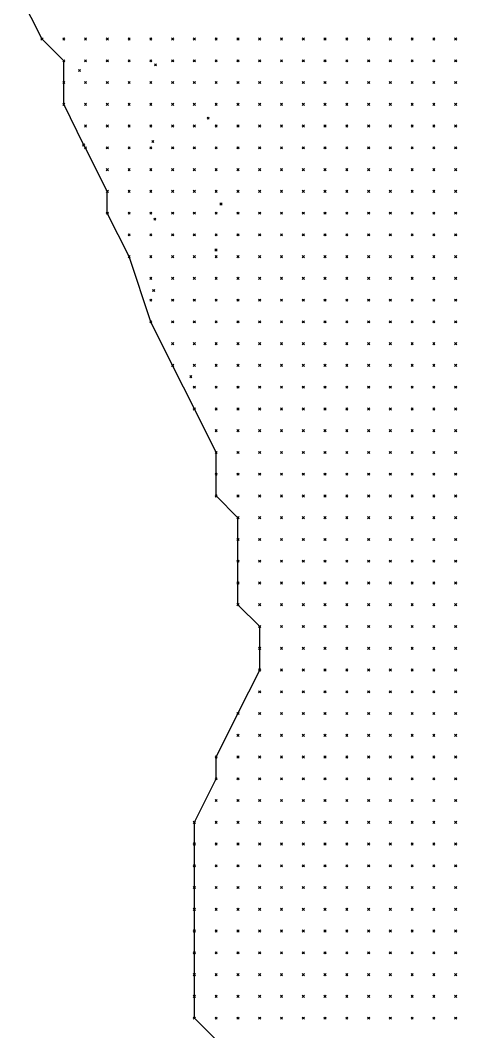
# Model space of a CAD drawing. Header units: metres. Extents: x 441556 to 446409, y 432338 to 461058.
# Drawn here: x 443363.7 to 443423.8, y 447617.2 to 447756.7 of the extents above; entities that cross this region are included whole.
import ezdxf

# ---------------------------------------------------------------- set-up
doc = ezdxf.new("R2010")
doc.units = ezdxf.units.M
doc.header["$MEASUREMENT"] = 0
doc.header["$PDMODE"] = 35
doc.header["$PDSIZE"] = 0.15
doc.layers.add('DTM-INT_YP', color=121, linetype='Continuous')
doc.layers.add('DTM-NOK-RevN_LIDAR_co_lidar', color=91, linetype='Continuous', lineweight=0)
doc.layers.add('DTM-NOK-RevN_RTK', color=32, linetype='Continuous', lineweight=0)

msp = doc.modelspace()

# ---------------------------------------------------------------- linework, layer by layer
at = {"layer": 'DTM-INT_YP'}
msp.add_polyline3d([(443390.696, 447616.107, 350.499), (443387.697, 447619.107, 348.999), (443387.697, 447622.106, 350.945), (443387.697, 447625.105, 353.06), (443387.697, 447628.105, 353.679), (443387.697, 447631.104, 354.425), (443387.697, 447634.103, 353.561), (443387.697, 447637.103, 351.917), (443387.697, 447640.102, 350.847), (443387.697, 447643.101, 350.479), (443387.697, 447646.101, 351.056), (443390.696, 447652.099, 356.189), (443390.696, 447655.099, 355.783), (443393.695, 447661.097, 354.487), (443396.695, 447667.096, 350.64), (443396.695, 447670.095, 349.381), (443396.695, 447673.095, 348.455), (443393.695, 447676.094, 343.759), (443393.695, 447679.093, 343.082), (443393.695, 447682.093, 342.936), (443393.695, 447685.092, 342.988), (443393.695, 447688.092, 342.77), (443390.696, 447691.091, 341.286), (443390.696, 447694.09, 341.171), (443390.696, 447697.09, 341.142), (443387.697, 447703.088, 340.819), (443384.697, 447709.087, 341.142), (443381.698, 447715.086, 341.2), (443378.698, 447724.084, 341.367), (443375.699, 447730.082, 341.368), (443375.699, 447733.082, 341.531), (443372.7, 447739.08, 341.47), (443372.449, 447739.469, 341.516), (443369.7, 447745.079, 341.547), (443369.7, 447748.078, 341.74), (443369.7, 447751.078, 341.906), (443366.701, 447754.077, 341.795), (443363.702, 447760.076, 341.846)], dxfattribs=at)
at = {"layer": 'DTM-NOK-RevN_LIDAR_co_lidar'}
for p in [(443366.701, 447754.077, 341.795), (443369.7, 447754.077, 342.073), (443372.7, 447754.077, 342.414), (443375.699, 447754.077, 342.822), (443378.698, 447754.077, 343.13), (443381.698, 447754.077, 343.433), (443384.697, 447754.077, 343.637), (443387.697, 447754.077, 343.852), (443390.696, 447754.077, 344.331), (443393.695, 447754.077, 345.489), (443396.695, 447754.077, 347.678), (443399.694, 447754.077, 351.204), (443402.693, 447754.077, 353.979), (443405.693, 447754.077, 356.399), (443408.692, 447754.077, 358.911), (443411.691, 447754.077, 361.838), (443414.691, 447754.077, 364.255), (443417.69, 447754.077, 365.766), (443420.689, 447754.077, 367.453), (443423.689, 447754.077, 369.693), (443369.7, 447751.078, 341.906), (443372.7, 447751.078, 342.225), (443375.699, 447751.078, 342.636), (443378.698, 447751.078, 342.925), (443381.698, 447751.078, 343.213), (443384.697, 447751.078, 343.443), (443387.697, 447751.078, 343.634), (443390.696, 447751.078, 344.12), (443393.695, 447751.078, 345.436), (443396.695, 447751.078, 347.584), (443399.694, 447751.078, 350.748), (443402.693, 447751.078, 353.739), (443405.693, 447751.078, 356.182), (443408.692, 447751.078, 358.518), (443411.691, 447751.078, 361.28), (443414.691, 447751.078, 363.806), (443417.69, 447751.078, 365.707), (443420.689, 447751.078, 367.672), (443423.689, 447751.078, 369.905), (443369.7, 447748.078, 341.74), (443372.7, 447748.078, 342.04), (443375.699, 447748.078, 342.363), (443378.698, 447748.078, 342.697), (443381.698, 447748.078, 343.061), (443384.697, 447748.078, 343.294), (443387.697, 447748.078, 343.475), (443390.696, 447748.078, 343.929), (443393.695, 447748.078, 345.272), (443396.695, 447748.078, 347.87), (443399.694, 447748.078, 350.628), (443402.693, 447748.078, 353.754), (443405.693, 447748.078, 356.483), (443408.692, 447748.078, 358.94), (443411.691, 447748.078, 361.517), (443414.691, 447748.078, 363.786), (443417.69, 447748.078, 365.619), (443420.689, 447748.078, 367.675), (443423.689, 447748.078, 370.012), (443369.7, 447745.079, 341.547), (443372.7, 447745.079, 341.829), (443375.699, 447745.079, 342.053), (443378.698, 447745.079, 342.444), (443381.698, 447745.079, 342.932), (443384.697, 447745.079, 343.141), (443387.697, 447745.079, 343.39), (443390.696, 447745.079, 343.76), (443393.695, 447745.079, 344.818), (443396.695, 447745.079, 347.001), (443399.694, 447745.079, 349.919), (443402.693, 447745.079, 353.207), (443405.693, 447745.079, 356.541), (443408.692, 447745.079, 359.334), (443411.691, 447745.079, 361.698), (443414.691, 447745.079, 363.674), (443417.69, 447745.079, 365.402), (443420.689, 447745.079, 367.418), (443423.689, 447745.079, 369.862), (443372.7, 447742.08, 341.627), (443375.699, 447742.08, 341.861), (443378.698, 447742.08, 342.218), (443381.698, 447742.08, 342.806), (443384.697, 447742.08, 343.103), (443387.697, 447742.08, 343.431), (443390.696, 447742.08, 343.731), (443393.695, 447742.08, 344.383), (443396.695, 447742.08, 346.341), (443399.694, 447742.08, 348.599), (443402.693, 447742.08, 352.87), (443405.693, 447742.08, 356.239), (443408.692, 447742.08, 358.87), (443411.691, 447742.08, 361.497), (443414.691, 447742.08, 363.576), (443417.69, 447742.08, 365.313), (443420.689, 447742.08, 367.261), (443423.689, 447742.08, 369.525), (443372.7, 447739.08, 341.47), (443375.699, 447739.08, 341.747), (443378.698, 447739.08, 342.109), (443381.698, 447739.08, 342.636), (443384.697, 447739.08, 343.086), (443387.697, 447739.08, 343.771), (443390.696, 447739.08, 343.886), (443393.695, 447739.08, 344.196), (443396.695, 447739.08, 345.779), (443399.694, 447739.08, 348.214), (443402.693, 447739.08, 352.868), (443405.693, 447739.08, 355.978), (443408.692, 447739.08, 358.167), (443411.691, 447739.08, 360.812), (443414.691, 447739.08, 363.352), (443417.69, 447739.08, 365.301), (443420.689, 447739.08, 367.109), (443423.689, 447739.08, 369.241), (443375.699, 447736.081, 341.65), (443378.698, 447736.081, 341.977), (443381.698, 447736.081, 342.499), (443384.697, 447736.081, 343.033), (443387.697, 447736.081, 343.565), (443390.696, 447736.081, 343.695), (443393.695, 447736.081, 344.034), (443396.695, 447736.081, 345.377), (443399.694, 447736.081, 348.063), (443402.693, 447736.081, 352.281), (443405.693, 447736.081, 355.375), (443408.692, 447736.081, 357.877), (443411.691, 447736.081, 360.311), (443414.691, 447736.081, 362.915), (443417.69, 447736.081, 365.235), (443420.689, 447736.081, 367.275), (443423.689, 447736.081, 369.398), (443375.699, 447733.082, 341.531), (443378.698, 447733.082, 341.858), (443381.698, 447733.082, 342.223), (443384.697, 447733.082, 342.717), (443387.697, 447733.082, 343.135), (443390.696, 447733.082, 343.319), (443393.695, 447733.082, 343.765), (443396.695, 447733.082, 344.631), (443399.694, 447733.082, 347.729), (443402.693, 447733.082, 351.924), (443405.693, 447733.082, 355.639), (443408.692, 447733.082, 358.395), (443411.691, 447733.082, 361.084), (443414.691, 447733.082, 363.4), (443417.69, 447733.082, 365.29), (443420.689, 447733.082, 367.202), (443423.689, 447733.082, 369.031), (443375.699, 447730.082, 341.368), (443378.698, 447730.082, 341.663), (443381.698, 447730.082, 341.993), (443384.697, 447730.082, 342.411), (443387.697, 447730.082, 342.984), (443390.696, 447730.082, 343.22), (443393.695, 447730.082, 343.366), (443396.695, 447730.082, 344.169), (443399.694, 447730.082, 348.184), (443402.693, 447730.082, 352.708), (443405.693, 447730.082, 356.1), (443408.692, 447730.082, 358.689), (443411.691, 447730.082, 361.246), (443414.691, 447730.082, 363.375), (443417.69, 447730.082, 365.124), (443420.689, 447730.082, 366.883), (443423.689, 447730.082, 368.715), (443378.698, 447727.083, 341.514), (443381.698, 447727.083, 341.79), (443384.697, 447727.083, 342.152), (443387.697, 447727.083, 342.786), (443390.696, 447727.083, 343.177), (443393.695, 447727.083, 343.378), (443396.695, 447727.083, 344.31), (443399.694, 447727.083, 348.638), (443402.693, 447727.083, 353.439), (443405.693, 447727.083, 356.793), (443408.692, 447727.083, 359.331), (443411.691, 447727.083, 361.52), (443414.691, 447727.083, 363.38), (443417.69, 447727.083, 365.023), (443420.689, 447727.083, 366.623), (443423.689, 447727.083, 368.384), (443378.698, 447724.084, 341.367), (443381.698, 447724.084, 341.648), (443384.697, 447724.084, 342.059), (443387.697, 447724.084, 342.548), (443390.696, 447724.084, 343.086), (443393.695, 447724.084, 343.311), (443396.695, 447724.084, 344.328), (443399.694, 447724.084, 348.2), (443402.693, 447724.084, 353.351), (443405.693, 447724.084, 356.831), (443408.692, 447724.084, 359.27), (443411.691, 447724.084, 361.477), (443414.691, 447724.084, 363.466), (443417.69, 447724.084, 365.15), (443420.689, 447724.084, 366.638), (443423.689, 447724.084, 368.267), (443381.698, 447721.084, 341.538), (443384.697, 447721.084, 341.956), (443387.697, 447721.084, 342.434), (443390.696, 447721.084, 342.886), (443393.695, 447721.084, 343.299), (443396.695, 447721.084, 344.291), (443399.694, 447721.084, 347.762), (443402.693, 447721.084, 352.477), (443405.693, 447721.084, 356.364), (443408.692, 447721.084, 359.009), (443411.691, 447721.084, 361.455), (443414.691, 447721.084, 363.578), (443417.69, 447721.084, 365.185), (443420.689, 447721.084, 366.643), (443423.689, 447721.084, 368.262), (443381.698, 447718.085, 341.445), (443384.697, 447718.085, 341.827), (443387.697, 447718.085, 342.192), (443390.696, 447718.085, 342.552), (443393.695, 447718.085, 343.252), (443396.695, 447718.085, 344.406), (443399.694, 447718.085, 347.086), (443402.693, 447718.085, 350.821), (443405.693, 447718.085, 355.287), (443408.692, 447718.085, 358.6), (443411.691, 447718.085, 361.302), (443414.691, 447718.085, 363.575), (443417.69, 447718.085, 365.251), (443420.689, 447718.085, 366.739), (443423.689, 447718.085, 368.39), (443381.698, 447715.086, 341.2), (443384.697, 447715.086, 341.618), (443387.697, 447715.086, 341.892), (443390.696, 447715.086, 342.224), (443393.695, 447715.086, 342.944), (443396.695, 447715.086, 344.219), (443399.694, 447715.086, 346.581), (443402.693, 447715.086, 350.486), (443405.693, 447715.086, 355.263), (443408.692, 447715.086, 358.887), (443411.691, 447715.086, 361.495), (443414.691, 447715.086, 363.527), (443417.69, 447715.086, 365.157), (443420.689, 447715.086, 366.707), (443423.689, 447715.086, 368.34), (443384.697, 447712.086, 341.384), (443387.697, 447712.086, 341.597), (443390.696, 447712.086, 341.921), (443393.695, 447712.086, 342.576), (443396.695, 447712.086, 343.83), (443399.694, 447712.086, 346.324), (443402.693, 447712.086, 350.961), (443405.693, 447712.086, 355.788), (443408.692, 447712.086, 359.437), (443411.691, 447712.086, 361.949), (443414.691, 447712.086, 363.627), (443417.69, 447712.086, 365.056), (443420.689, 447712.086, 366.653), (443423.689, 447712.086, 368.351), (443384.697, 447709.087, 341.142), (443387.697, 447709.087, 341.368), (443390.696, 447709.087, 341.732), (443393.695, 447709.087, 342.409), (443396.695, 447709.087, 343.683), (443399.694, 447709.087, 346.58), (443402.693, 447709.087, 351.174), (443405.693, 447709.087, 355.787), (443408.692, 447709.087, 359.771), (443411.691, 447709.087, 362.345), (443414.691, 447709.087, 363.814), (443417.69, 447709.087, 365.174), (443420.689, 447709.087, 366.803), (443423.689, 447709.087, 368.568), (443387.697, 447706.088, 341.096), (443390.696, 447706.088, 341.522), (443393.695, 447706.088, 342.322), (443396.695, 447706.088, 343.778), (443399.694, 447706.088, 346.836), (443402.693, 447706.088, 351.151), (443405.693, 447706.088, 355.547), (443408.692, 447706.088, 359.718), (443411.691, 447706.088, 362.447), (443414.691, 447706.088, 363.963), (443417.69, 447706.088, 365.34), (443420.689, 447706.088, 366.912), (443423.689, 447706.088, 368.671), (443387.697, 447703.088, 340.819), (443390.696, 447703.088, 341.283), (443393.695, 447703.088, 342.284), (443396.695, 447703.088, 344.45), (443399.694, 447703.088, 347.797), (443402.693, 447703.088, 351.843), (443405.693, 447703.088, 355.692), (443408.692, 447703.088, 359.543), (443411.691, 447703.088, 362.258), (443414.691, 447703.088, 363.907), (443417.69, 447703.088, 365.326), (443420.689, 447703.088, 366.789), (443423.689, 447703.088, 368.443), (443390.696, 447700.089, 341.154), (443393.695, 447700.089, 342.129), (443396.695, 447700.089, 345.172), (443399.694, 447700.089, 349.408), (443402.693, 447700.089, 352.885), (443405.693, 447700.089, 356.088), (443408.692, 447700.089, 359.471), (443411.691, 447700.089, 362.028), (443414.691, 447700.089, 363.777), (443417.69, 447700.089, 365.29), (443420.689, 447700.089, 366.756), (443423.689, 447700.089, 368.346), (443390.696, 447697.09, 341.142), (443393.695, 447697.09, 342.091), (443396.695, 447697.09, 345.664), (443399.694, 447697.09, 350.451), (443402.693, 447697.09, 353.607), (443405.693, 447697.09, 356.414), (443408.692, 447697.09, 359.499), (443411.691, 447697.09, 362.015), (443414.691, 447697.09, 363.835), (443417.69, 447697.09, 365.423), (443420.689, 447697.09, 366.933), (443423.689, 447697.09, 368.517), (443390.696, 447694.09, 341.171), (443393.695, 447694.09, 342.406), (443396.695, 447694.09, 346.337), (443399.694, 447694.09, 350.911), (443402.693, 447694.09, 354.22), (443405.693, 447694.09, 356.88), (443408.692, 447694.09, 359.827), (443411.691, 447694.09, 362.274), (443414.691, 447694.09, 364.05), (443417.69, 447694.09, 365.627), (443420.689, 447694.09, 367.121), (443423.689, 447694.09, 368.638), (443390.696, 447691.091, 341.286), (443393.695, 447691.091, 342.584), (443396.695, 447691.091, 346.428), (443399.694, 447691.091, 351.174), (443402.693, 447691.091, 354.88), (443405.693, 447691.091, 357.975), (443408.692, 447691.091, 360.717), (443411.691, 447691.091, 362.763), (443414.691, 447691.091, 364.397), (443417.69, 447691.091, 365.916), (443420.689, 447691.091, 367.395), (443423.689, 447691.091, 368.886), (443393.695, 447688.092, 342.77), (443396.695, 447688.092, 345.807), (443399.694, 447688.092, 351.41), (443402.693, 447688.092, 355.964), (443405.693, 447688.092, 359.33), (443408.692, 447688.092, 361.796), (443411.691, 447688.092, 363.419), (443414.691, 447688.092, 364.897), (443417.69, 447688.092, 366.417), (443420.689, 447688.092, 367.887), (443423.689, 447688.092, 369.402), (443393.695, 447685.092, 342.988), (443396.695, 447685.092, 345.627), (443399.694, 447685.092, 351.907), (443402.693, 447685.092, 356.443), (443405.693, 447685.092, 359.717), (443408.692, 447685.092, 362.284), (443411.691, 447685.092, 363.948), (443414.691, 447685.092, 365.368), (443417.69, 447685.092, 366.951), (443420.689, 447685.092, 368.614), (443423.689, 447685.092, 370.333), (443393.695, 447682.093, 342.936), (443396.695, 447682.093, 346.568), (443399.694, 447682.093, 352.163), (443402.693, 447682.093, 356.258), (443405.693, 447682.093, 360.018), (443408.692, 447682.093, 362.589), (443411.691, 447682.093, 364.292), (443414.691, 447682.093, 365.872), (443417.69, 447682.093, 367.454), (443420.689, 447682.093, 369.275), (443423.689, 447682.093, 371.354), (443393.695, 447679.093, 343.082), (443396.695, 447679.093, 345.633), (443399.694, 447679.093, 351.034), (443402.693, 447679.093, 356.089), (443405.693, 447679.093, 360), (443408.692, 447679.093, 362.604), (443411.691, 447679.093, 364.52), (443414.691, 447679.093, 366.257), (443417.69, 447679.093, 368.031), (443420.689, 447679.093, 369.969), (443423.689, 447679.093, 371.932), (443393.695, 447676.094, 343.759), (443396.695, 447676.094, 347.737), (443399.694, 447676.094, 351.243), (443402.693, 447676.094, 355.589), (443405.693, 447676.094, 359.716), (443408.692, 447676.094, 362.622), (443411.691, 447676.094, 364.815), (443414.691, 447676.094, 366.776), (443417.69, 447676.094, 368.541), (443420.689, 447676.094, 370.353), (443423.689, 447676.094, 372.329), (443396.695, 447673.095, 348.455), (443399.694, 447673.095, 352.091), (443402.693, 447673.095, 355.558), (443405.693, 447673.095, 359.513), (443408.692, 447673.095, 362.736), (443411.691, 447673.095, 364.892), (443414.691, 447673.095, 366.825), (443417.69, 447673.095, 368.833), (443420.689, 447673.095, 370.849), (443423.689, 447673.095, 372.841), (443396.695, 447670.095, 349.381), (443399.694, 447670.095, 353.43), (443402.693, 447670.095, 357.049), (443405.693, 447670.095, 360.417), (443408.692, 447670.095, 363.181), (443411.691, 447670.095, 365.352), (443414.691, 447670.095, 367.34), (443417.69, 447670.095, 369.218), (443420.689, 447670.095, 371.115), (443423.689, 447670.095, 373.034), (443396.695, 447667.096, 350.64), (443399.694, 447667.096, 354.525), (443402.693, 447667.096, 358.195), (443405.693, 447667.096, 361.683), (443408.692, 447667.096, 363.884), (443411.691, 447667.096, 365.568), (443414.691, 447667.096, 367.573), (443417.69, 447667.096, 369.392), (443420.689, 447667.096, 371.103), (443423.689, 447667.096, 372.983), (443396.695, 447664.097, 353.784), (443399.694, 447664.097, 356.81), (443402.693, 447664.097, 359.954), (443405.693, 447664.097, 362.57), (443408.692, 447664.097, 364.368), (443411.691, 447664.097, 365.984), (443414.691, 447664.097, 367.818), (443417.69, 447664.097, 369.692), (443420.689, 447664.097, 371.471), (443423.689, 447664.097, 373.303), (443393.695, 447661.097, 354.487), (443396.695, 447661.097, 356.882), (443399.694, 447661.097, 359.387), (443402.693, 447661.097, 362.063), (443405.693, 447661.097, 363.699), (443408.692, 447661.097, 365.053), (443411.691, 447661.097, 366.606), (443414.691, 447661.097, 368.384), (443417.69, 447661.097, 370.269), (443420.689, 447661.097, 372.194), (443423.689, 447661.097, 374.128), (443393.695, 447658.098, 357.322), (443396.695, 447658.098, 359.807), (443399.694, 447658.098, 361.903), (443402.693, 447658.098, 363.532), (443405.693, 447658.098, 364.786), (443408.692, 447658.098, 366.019), (443411.691, 447658.098, 367.395), (443414.691, 447658.098, 369.058), (443417.69, 447658.098, 370.999), (443420.689, 447658.098, 372.976), (443423.689, 447658.098, 374.905), (443390.696, 447655.099, 355.783), (443393.695, 447655.099, 358.99), (443396.695, 447655.099, 361.088), (443399.694, 447655.099, 362.968), (443402.693, 447655.099, 364.467), (443405.693, 447655.099, 365.707), (443408.692, 447655.099, 366.922), (443411.691, 447655.099, 368.217), (443414.691, 447655.099, 369.82), (443417.69, 447655.099, 371.776), (443420.689, 447655.099, 373.839), (443423.689, 447655.099, 375.886), (443390.696, 447652.099, 356.189), (443393.695, 447652.099, 359.355), (443396.695, 447652.099, 361.558), (443399.694, 447652.099, 363.471), (443402.693, 447652.099, 365.05), (443405.693, 447652.099, 366.195), (443408.692, 447652.099, 367.379), (443411.691, 447652.099, 368.823), (443414.691, 447652.099, 370.639), (443417.69, 447652.099, 372.683), (443420.689, 447652.099, 374.786), (443423.689, 447652.099, 376.798), (443390.696, 447649.1, 355.651), (443393.695, 447649.1, 359.087), (443396.695, 447649.1, 361.487), (443399.694, 447649.1, 363.491), (443402.693, 447649.1, 365.195), (443405.693, 447649.1, 366.428), (443408.692, 447649.1, 367.826), (443411.691, 447649.1, 369.612), (443414.691, 447649.1, 371.52), (443417.69, 447649.1, 373.585), (443420.689, 447649.1, 375.641), (443423.689, 447649.1, 377.399), (443387.697, 447646.101, 351.056), (443390.696, 447646.101, 355.804), (443393.695, 447646.101, 359.168), (443396.695, 447646.101, 361.661), (443399.694, 447646.101, 363.585), (443402.693, 447646.101, 365.182), (443405.693, 447646.101, 366.439), (443408.692, 447646.101, 368.09), (443411.691, 447646.101, 370.087), (443414.691, 447646.101, 372.065), (443417.69, 447646.101, 374.12), (443420.689, 447646.101, 376.018), (443423.689, 447646.101, 377.53), (443387.697, 447643.101, 350.479), (443390.696, 447643.101, 356.736), (443393.695, 447643.101, 359.963), (443396.695, 447643.101, 362.318), (443399.694, 447643.101, 364.099), (443402.693, 447643.101, 365.31), (443405.693, 447643.101, 366.344), (443408.692, 447643.101, 367.962), (443411.691, 447643.101, 370.092), (443414.691, 447643.101, 372.221), (443417.69, 447643.101, 374.13), (443420.689, 447643.101, 375.787), (443423.689, 447643.101, 377.217), (443387.697, 447640.102, 350.847), (443390.696, 447640.102, 357.356), (443393.695, 447640.102, 360.73), (443396.695, 447640.102, 363.024), (443399.694, 447640.102, 364.642), (443402.693, 447640.102, 365.479), (443405.693, 447640.102, 366.084), (443408.692, 447640.102, 367.453), (443411.691, 447640.102, 369.538), (443414.691, 447640.102, 371.719), (443417.69, 447640.102, 373.593), (443420.689, 447640.102, 375.118), (443423.689, 447640.102, 376.459), (443387.697, 447637.103, 351.917), (443390.696, 447637.103, 358.046), (443393.695, 447637.103, 361.316), (443396.695, 447637.103, 363.37), (443399.694, 447637.103, 364.679), (443402.693, 447637.103, 365.369), (443405.693, 447637.103, 365.613), (443408.692, 447637.103, 366.746), (443411.691, 447637.103, 368.672), (443414.691, 447637.103, 370.818), (443417.69, 447637.103, 372.772), (443420.689, 447637.103, 374.247), (443423.689, 447637.103, 375.463), (443387.697, 447634.103, 353.561), (443390.696, 447634.103, 359.011), (443393.695, 447634.103, 361.719), (443396.695, 447634.103, 363.249), (443399.694, 447634.103, 364.284), (443402.693, 447634.103, 365.063), (443405.693, 447634.103, 365.104), (443408.692, 447634.103, 366.026), (443411.691, 447634.103, 367.797), (443414.691, 447634.103, 369.89), (443417.69, 447634.103, 371.781), (443420.689, 447634.103, 373.148), (443423.689, 447634.103, 374.315), (443387.697, 447631.104, 354.425), (443390.696, 447631.104, 359.248), (443393.695, 447631.104, 361.519), (443396.695, 447631.104, 362.72), (443399.694, 447631.104, 363.641), (443402.693, 447631.104, 364.544), (443405.693, 447631.104, 364.578), (443408.692, 447631.104, 365.259), (443411.691, 447631.104, 366.804), (443414.691, 447631.104, 368.763), (443417.69, 447631.104, 370.494), (443420.689, 447631.104, 371.804), (443423.689, 447631.104, 373.005), (443387.697, 447628.105, 353.679), (443390.696, 447628.105, 358.65), (443393.695, 447628.105, 360.683), (443396.695, 447628.105, 361.824), (443399.694, 447628.105, 362.731), (443402.693, 447628.105, 363.662), (443405.693, 447628.105, 363.931), (443408.692, 447628.105, 364.407), (443411.691, 447628.105, 365.597), (443414.691, 447628.105, 367.334), (443417.69, 447628.105, 368.973), (443420.689, 447628.105, 370.333), (443423.689, 447628.105, 371.586), (443387.697, 447625.105, 353.06), (443390.696, 447625.105, 357.316), (443393.695, 447625.105, 359.346), (443396.695, 447625.105, 360.651), (443399.694, 447625.105, 361.748), (443402.693, 447625.105, 362.766), (443405.693, 447625.105, 363.242), (443408.692, 447625.105, 363.589), (443411.691, 447625.105, 364.412), (443414.691, 447625.105, 365.884), (443417.69, 447625.105, 367.407), (443420.689, 447625.105, 368.746), (443423.689, 447625.105, 370.082), (443387.697, 447622.106, 350.945), (443390.696, 447622.106, 354.99), (443393.695, 447622.106, 357.646), (443396.695, 447622.106, 359.377), (443399.694, 447622.106, 360.659), (443402.693, 447622.106, 361.827), (443405.693, 447622.106, 362.484), (443408.692, 447622.106, 362.816), (443411.691, 447622.106, 363.515), (443414.691, 447622.106, 364.66), (443417.69, 447622.106, 365.921), (443420.689, 447622.106, 367.284), (443423.689, 447622.106, 368.81), (443387.697, 447619.107, 348.999), (443390.696, 447619.107, 352.908), (443393.695, 447619.107, 355.774), (443396.695, 447619.107, 358.038), (443399.694, 447619.107, 359.421), (443402.693, 447619.107, 360.645), (443405.693, 447619.107, 361.516), (443408.692, 447619.107, 362.08), (443411.691, 447619.107, 362.634), (443414.691, 447619.107, 363.35), (443417.69, 447619.107, 364.496), (443420.689, 447619.107, 366.051), (443423.689, 447619.107, 367.654)]:
    msp.add_point(p, dxfattribs=at)
at = {"layer": 'DTM-NOK-RevN_RTK'}
for p in [(443382.338, 447750.53, 343.351), (443371.857, 447749.738, 342.063), (443389.596, 447743.164, 343.523), (443372.449, 447739.469, 341.516), (443381.96, 447739.955, 342.847), (443391.36, 447731.347, 343.338), (443382.242, 447729.247, 341.991), (443390.675, 447725.003, 343.243), (443382.086, 447719.409, 341.594), (443387.206, 447707.529, 341.34)]:
    msp.add_point(p, dxfattribs=at)

doc.saveas('drawing.dxf')
